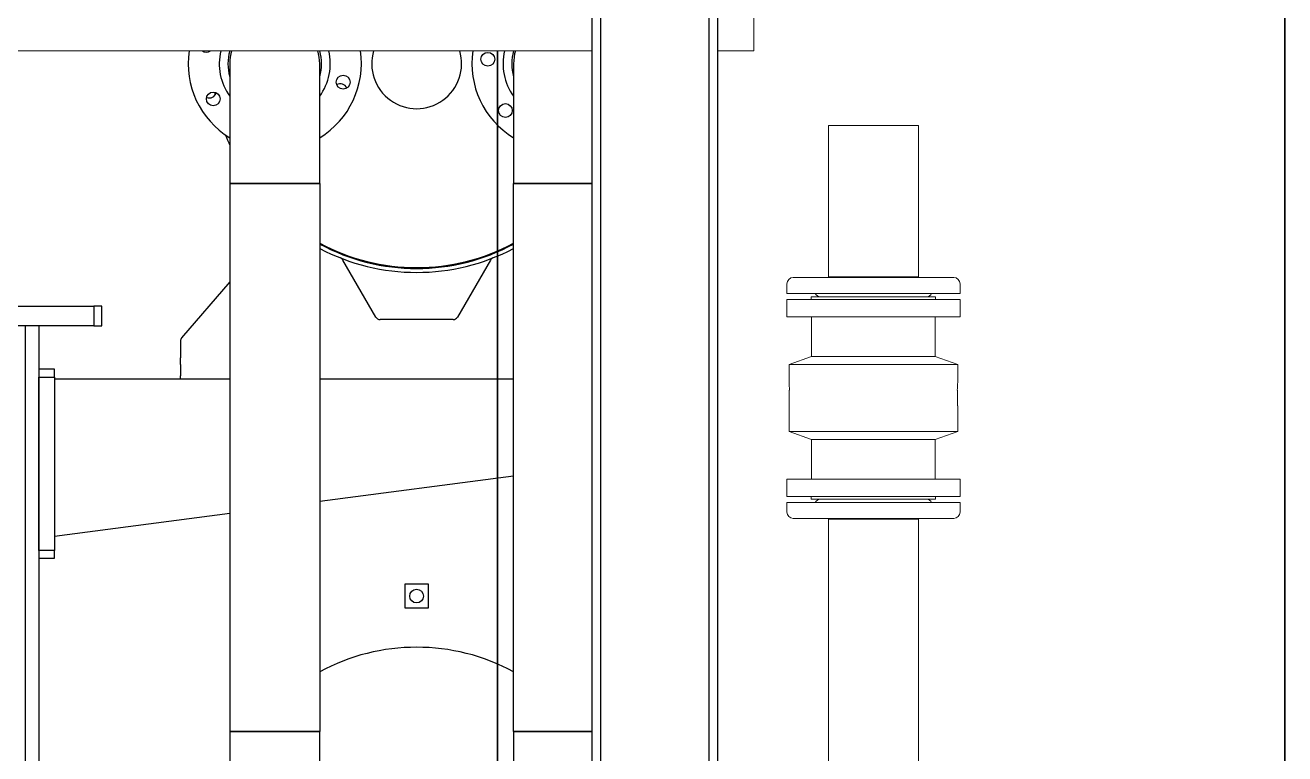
# Model space of a CAD drawing. Header units: millimetres. Extents: x 0 to 157650, y 0 to 89100.
# Drawn here: x 115430 to 120230, y 11970 to 14746 of the extents above; entities that cross this region are included whole.
import ezdxf

# ---------------------------------------------------------------- set-up
doc = ezdxf.new("R2010")
doc.units = ezdxf.units.MM
doc.header["$LTSCALE"] = 150
doc.layers.add('P_Biomass (BM)', color=150, linetype='Continuous', lineweight=18, true_color=0x007fff)
doc.layers.add('Visible', color=7, linetype='Continuous', lineweight=25)

msp = doc.modelspace()

# ---------------------------------------------------------------- linework, layer by layer
at = {"layer": 'P_Biomass (BM)'}
for p, q in [((118206.8, 14648.1), (118206.8, 14991)), ((114318.8, 14648.1), (117590.4, 14648.1)), ((118070.4, 14648.1), (118206.8, 14648.1)), ((118491.4, 14363.5), (118834.3, 14363.5)), ((118491.4, 14363.5), (118491.4, 13784.5)), ((118834.3, 14363.5), (118834.3, 13784.5)), ((118968.8, 13784.5), (118356.8, 13784.5)), ((118834.3, 13787.5), (118491.4, 13787.5)), ((118491.4, 13784.5), (118491.4, 13787.5)), ((118834.3, 13784.5), (118834.3, 13787.5)), ((118332.8, 13723), (118332.8, 13760.5)), ((118992.8, 13723), (118992.8, 13760.5)), ((118992.8, 13723), (118332.8, 13723)), ((118992.8, 13700.5), (118332.8, 13700.5)), ((118332.8, 13634.5), (118332.8, 13700.5)), ((118899.8, 13711), (118425.8, 13711)), ((118425.8, 13700.5), (118425.8, 13711)), ((118899.8, 13700.5), (118899.8, 13711)), ((118992.8, 13634.5), (118992.8, 13700.5)), ((118992.8, 13634.5), (118332.8, 13634.5)), ((118427.3, 13484.1), (118427.3, 13634.5)), ((118898.3, 13484.1), (118898.3, 13634.5)), ((118427.3, 13484.1), (118341.8, 13453)), ((118983.8, 13453), (118341.8, 13453)), ((118341.8, 13385.5), (118341.8, 13453)), ((118898.3, 13484.1), (118427.3, 13484.1)), ((118898.3, 13484.1), (118983.8, 13453)), ((118983.8, 13385.5), (118983.8, 13453)), ((118342, 13355.5), (118343.2, 13355.5)), ((118342, 13355.5), (118342, 13295.5)), ((118982.4, 13355.5), (118983.7, 13355.5)), ((118983.7, 13295.5), (118983.7, 13355.5)), ((118341.8, 13295.5), (118342, 13295.5)), ((118341.8, 13198), (118341.8, 13295.5)), ((118983.7, 13295.5), (118983.8, 13295.5)), ((118983.8, 13198), (118983.8, 13295.5)), ((118983.8, 13198), (118341.8, 13198)), ((118427.3, 13166.9), (118341.8, 13198)), ((118898.3, 13166.9), (118427.3, 13166.9)), ((118427.3, 13016.5), (118427.3, 13166.9)), ((118898.3, 13166.9), (118983.8, 13198)), ((118898.3, 13016.5), (118898.3, 13166.9)), ((118992.8, 13016.5), (118332.8, 13016.5)), ((118332.8, 12950.5), (118332.8, 13016.5)), ((118992.8, 12950.5), (118992.8, 13016.5)), ((118992.8, 12950.5), (118332.8, 12950.5)), ((118332.8, 12928), (118992.8, 12928)), ((118332.8, 12928), (118332.8, 12890.5)), ((118425.8, 12950.5), (118425.8, 12940)), ((118425.8, 12940), (118899.8, 12940)), ((118899.8, 12950.5), (118899.8, 12940)), ((118992.8, 12928), (118992.8, 12890.5)), ((118356.8, 12866.5), (118968.8, 12866.5)), ((118491.4, 12866.5), (118491.4, 12863.5)), ((118491.4, 12866.5), (118491.4, 11825.5)), ((118834.3, 12866.5), (118834.3, 12863.5)), ((118834.3, 12866.5), (118834.3, 11825.5)), ((118491.4, 12863.5), (118834.3, 12863.5))]:
    msp.add_line(p, q, dxfattribs=at)
for centre, radius, start, end in [((118356.8, 13760.5), 24, 90, 180), ((118968.8, 13760.5), 24, 0, 90), ((118460.3, 13732), 21, 205.3769, 270), ((118865.3, 13732), 21, 270, 334.6231), ((118662.8, 13385.5), 321, 180, 185.3626), ((118662.8, 13385.5), 321, 354.6374, 0), ((118460.3, 12919), 21, 90, 154.6231), ((118865.3, 12919), 21, 25.3769, 90), ((118356.8, 12890.5), 24, 180, 270), ((118968.8, 12890.5), 24, 270, 0)]:
    msp.add_arc(centre, radius, start, end, dxfattribs=at)
at = {"layer": 'Visible'}
for p, q in [((117590.4, 9160), (117590.4, 18394)), ((117623.4, 9160), (117623.4, 18394)), ((118037.4, 9160), (118037.4, 18394)), ((118070.4, 9160), (118070.4, 18394))]:
    msp.add_line(p, q, dxfattribs=at)
at = {"layer": 'Visible', "color": 9, "true_color": 0xc0c0c0}
for p, q in [((120230.4, 11476), (120230.4, 15430)), ((120230.4, 15430), (120230.4, 11476)), ((117230.4, 14648.1), (117230.4, 10704.6)), ((117230.4, 10704.6), (117230.4, 14648.1)), ((116209.9, 14599), (116209.9, 14143)), ((116552.8, 14143), (116552.8, 14599)), ((117291.4, 14599), (117291.4, 14143)), ((116552.8, 14143), (116209.9, 14143)), ((116209.9, 14143), (116552.8, 14143)), ((116209.9, 14143), (116209.9, 12055)), ((116552.8, 14143), (116552.8, 12055)), ((117291.4, 14143), (117590.4, 14143)), ((117590.4, 14143), (117291.4, 14143)), ((117291.4, 12055), (117291.4, 14143)), ((116766.9, 13633), (116641, 13851.1)), ((117203.2, 13851.1), (117077.3, 13633)), ((116209.9, 13768.1), (116026.4, 13554.1)), ((114552.1, 13675), (115692.1, 13675)), ((115722.1, 13675), (115692.1, 13675)), ((115692.1, 13675), (115692.1, 13600)), ((115722.1, 13600), (115722.1, 13675)), ((115692.1, 13600), (114552.1, 13600)), ((115431.1, 10178.1), (115431.1, 13600)), ((115482.1, 13600), (115482.1, 10229.1)), ((115692.1, 13600), (115722.1, 13600)), ((117061.7, 13624), (116782.5, 13624)), ((116022.1, 13542.4), (116022.1, 13478.4)), ((116022.1, 13453), (116022.1, 13478.4)), ((116022.1, 13453), (116022.1, 13409.6)), ((115542.1, 13435), (115482.1, 13435)), ((115482.1, 13405), (115542.1, 13405)), ((115482.1, 12745), (115482.1, 13405)), ((115542.1, 13405), (115542.1, 13435)), ((115542.1, 13405), (115542.1, 12745)), ((115542.1, 13399), (116209.9, 13399)), ((116022.1, 13399), (116022.1, 13409.6)), ((116552.8, 13399), (117291.4, 13399)), ((116552.8, 12932), (117291.4, 13029.2)), ((115542.1, 12799), (116209.9, 12886.9)), ((115542.1, 12745), (115482.1, 12745)), ((115542.1, 12715), (115542.1, 12745)), ((115482.1, 12715), (115542.1, 12715)), ((116967.1, 12616), (116877.1, 12616)), ((116877.1, 12616), (116877.1, 12526)), ((116967.1, 12526), (116967.1, 12616)), ((116877.1, 12526), (116967.1, 12526)), ((116552.8, 12055), (116209.9, 12055)), ((116209.9, 12055), (116209.9, 11599)), ((116209.9, 12055), (116552.8, 12055)), ((116552.8, 11599), (116552.8, 12055)), ((117291.4, 12055), (117590.4, 12055)), ((117291.4, 12055), (117291.4, 11599)), ((117590.4, 12055), (117291.4, 12055))]:
    msp.add_line(p, q, dxfattribs=at)
for centre, radius in [((117193.3, 14616), 26.2), ((116642, 14528.6), 26.3), ((116147.2, 14464.5), 26.2), ((117260.3, 14420.5), 26.2), ((116922.1, 12571), 26.2)]:
    msp.add_circle(centre, radius, dxfattribs=at)
for centre, radius, start, end in [((116381.3, 14599), 330, 171.4521, 238.6982), ((116120.7, 14669.4), 26.2, 234.4979, 305.5021), ((116381.3, 14599), 211.5, 166.5902, 215.8417), ((116381.3, 14599), 178.5, 164.0505, 196.1567), ((116381.3, 14599), 171.4, 163.376, 180), ((116381.3, 14599), 171.4, 163.376, 180), ((116381.3, 14599), 171.4, 0, 16.624), ((116381.3, 14599), 171.4, 0, 16.624), ((116381.3, 14599), 330, 301.3018, 8.5479), ((116381.3, 14599), 211.5, 324.1583, 13.4098), ((116381.3, 14599), 178.5, 343.8433, 15.9495), ((116922.1, 14599), 171.4, 163.376, 16.624), ((117462.8, 14599), 330, 171.4521, 238.6982), ((117462.8, 14599), 211.5, 166.5902, 215.8417), ((117462.8, 14599), 178.5, 164.0505, 196.1567), ((117462.8, 14599), 171.4, 163.376, 180), ((117462.8, 14599), 171.4, 163.376, 180), ((116630.8, 14495.7), 27, 22.8728, 119.5088), ((116131.9, 14495.7), 27, 247.8728, 344.5088), ((116922.1, 14599), 777, 188.0533, 188.7764), ((116922.1, 14599), 777, 200.4747, 203.5657), ((116922.1, 14599), 777, 241.6218, 298.3782), ((116922.1, 14599), 780, 241.7408, 298.2592), ((116922.1, 14599), 780, 241.7408, 298.2592), ((116922.1, 14599), 795, 242.3203, 297.6797), ((116625.4, 13842.1), 18, 30, 68.5969), ((117218.8, 13842.1), 18, 111.4031, 150), ((116782.5, 13642), 18, 210, 270), ((117061.7, 13642), 18, 270, 330), ((116040.1, 13542.4), 18, 139.3987, 180), ((116922.1, 11599), 777, 61.6218, 118.3782)]:
    msp.add_arc(centre, radius, start, end, dxfattribs=at)

doc.saveas('drawing.dxf')
